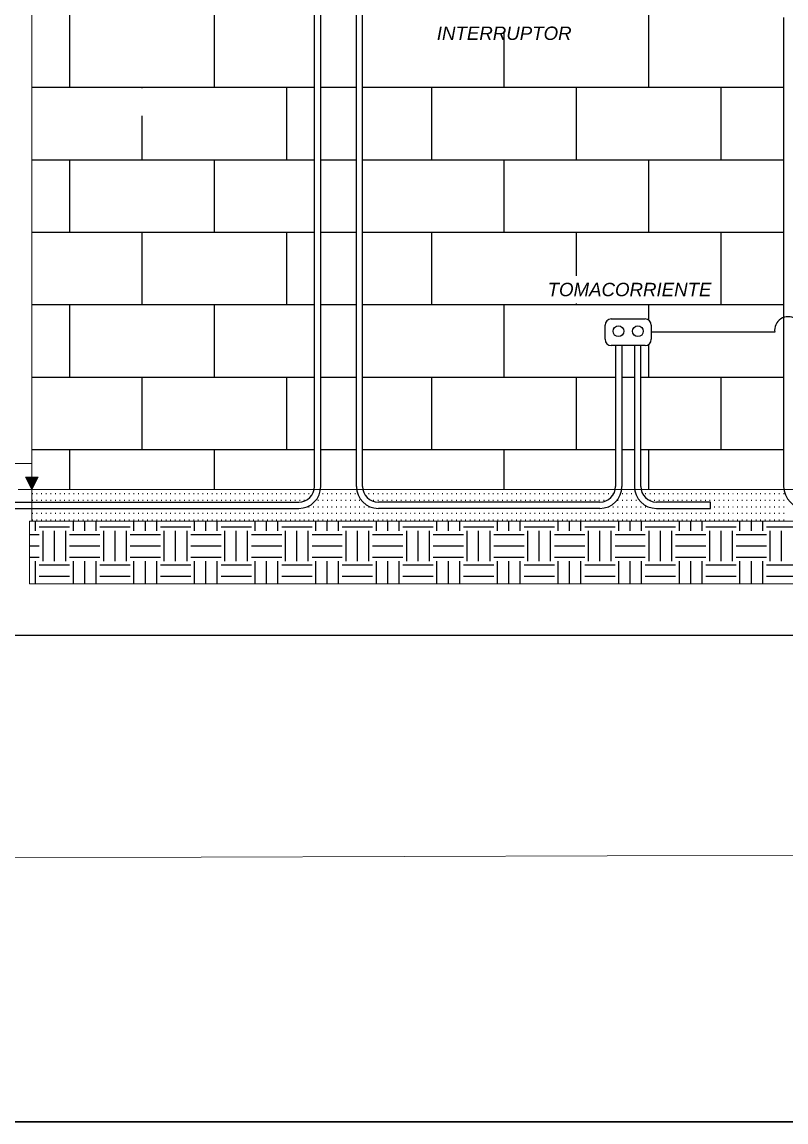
# Model space of a CAD drawing. Header units: inches. Extents: x 1693 to 10990, y 1878 to 5055.
# Drawn here: x 10573.9 to 10616.9, y 4328.7 to 4390.5 of the extents above; entities that cross this region are included whole.
import ezdxf

# ---------------------------------------------------------------- set-up
doc = ezdxf.new("R2010")
doc.units = ezdxf.units.IN
for name, color, linetype, lineweight in [('00 LEYENDA', 3, 'Continuous', 9), ('DETALLE2', 1, 'Continuous', 5), ('IE-DIAGRAMA', 1, 'Continuous', 0), ('MUROS-05', 7, 'Continuous', 40), ('npt', 84, 'Continuous', 13)]:
    doc.layers.add(name, color=color, linetype=linetype, lineweight=lineweight)
doc.layers.add('DETALLE', color=3, linetype='Continuous')
doc.styles.add('Arial cursiva', font='ariali.ttf')

msp = doc.modelspace()

# ---------------------------------------------------------------- hatches: boundary and pattern name
at = {"layer": 'npt', "ltscale": 0.25}
msp.add_hatch(color=4, dxfattribs=at).paths.add_polyline_path([(10574.123, 4364.959), (10574.836, 4364.959), (10574.479, 4364.261)])

# ---------------------------------------------------------------- linework, layer by layer
at = {"color": 240, "linetype": 'Continuous', "true_color": 0xed1f24}
for p, q in [((10576.611, 4386.875), (10576.611, 4390.947)), ((10584.754, 4386.875), (10584.754, 4390.947)), ((10609.184, 4386.875), (10609.184, 4390.947)), ((10601.041, 4386.875), (10601.041, 4390.037)), ((10574.479, 4386.875), (10590.372, 4386.875)), ((10580.682, 4386.823), (10580.682, 4386.875)), ((10588.826, 4382.803), (10588.826, 4386.875)), ((10590.725, 4386.875), (10592.727, 4386.875)), ((10593.081, 4386.875), (10616.759, 4386.875)), ((10596.969, 4382.803), (10596.969, 4386.875)), ((10605.113, 4382.803), (10605.113, 4386.875)), ((10613.256, 4382.803), (10613.256, 4386.875)), ((10580.682, 4382.803), (10580.682, 4385.274)), ((10574.479, 4382.803), (10590.372, 4382.803)), ((10576.611, 4378.732), (10576.611, 4382.803)), ((10584.754, 4378.732), (10584.754, 4382.803)), ((10590.725, 4382.803), (10592.727, 4382.803)), ((10593.081, 4382.803), (10616.759, 4382.803)), ((10601.041, 4378.732), (10601.041, 4382.803)), ((10609.184, 4378.732), (10609.184, 4382.803)), ((10574.479, 4378.732), (10590.372, 4378.732)), ((10580.682, 4374.66), (10580.682, 4378.732)), ((10588.826, 4374.66), (10588.826, 4378.732)), ((10590.725, 4378.732), (10592.727, 4378.732)), ((10593.081, 4378.732), (10616.759, 4378.732)), ((10596.969, 4374.66), (10596.969, 4378.732)), ((10605.113, 4376.27), (10605.113, 4378.732)), ((10613.256, 4374.66), (10613.256, 4378.732)), ((10574.479, 4374.66), (10590.372, 4374.66)), ((10576.611, 4370.588), (10576.611, 4374.66)), ((10584.754, 4370.588), (10584.754, 4374.66)), ((10590.725, 4374.66), (10592.727, 4374.66)), ((10593.081, 4374.66), (10616.759, 4374.66)), ((10601.041, 4370.588), (10601.041, 4374.66)), ((10605.113, 4374.66), (10605.113, 4374.722)), ((10609.184, 4373.777), (10609.184, 4374.66)), ((10609.184, 4370.588), (10609.184, 4372.433)), ((10574.479, 4370.588), (10590.372, 4370.588)), ((10580.682, 4366.517), (10580.682, 4370.588)), ((10588.826, 4366.517), (10588.826, 4370.588)), ((10590.725, 4370.588), (10592.727, 4370.588)), ((10593.081, 4370.588), (10607.308, 4370.588)), ((10596.969, 4366.517), (10596.969, 4370.588)), ((10605.113, 4366.517), (10605.113, 4370.588)), ((10607.662, 4370.588), (10608.37, 4370.588)), ((10608.724, 4370.588), (10616.759, 4370.588)), ((10613.256, 4366.517), (10613.256, 4370.588)), ((10574.479, 4366.517), (10590.372, 4366.517)), ((10576.611, 4364.261), (10576.611, 4366.517)), ((10584.754, 4364.261), (10584.754, 4366.517)), ((10590.725, 4366.517), (10592.727, 4366.517)), ((10593.081, 4366.517), (10607.308, 4366.517)), ((10601.041, 4364.261), (10601.041, 4366.517)), ((10607.662, 4366.517), (10608.37, 4366.517)), ((10608.724, 4366.517), (10616.759, 4366.517)), ((10609.184, 4364.261), (10609.184, 4366.517)), ((10574.681, 4361.946), (10574.681, 4362.492)), ((10574.894, 4362.159), (10576.598, 4362.159)), ((10575.107, 4360.242), (10575.107, 4361.946)), ((10575.746, 4360.242), (10575.746, 4361.946)), ((10576.385, 4360.242), (10576.385, 4361.946)), ((10576.811, 4361.946), (10576.811, 4362.492)), ((10577.45, 4361.946), (10577.45, 4362.492)), ((10578.089, 4361.946), (10578.089, 4362.492)), ((10578.302, 4362.159), (10580.007, 4362.159)), ((10578.515, 4360.242), (10578.515, 4361.946)), ((10579.154, 4360.242), (10579.154, 4361.946)), ((10579.794, 4360.242), (10579.794, 4361.946)), ((10580.22, 4361.946), (10580.22, 4362.492)), ((10580.859, 4361.946), (10580.859, 4362.492)), ((10581.498, 4361.946), (10581.498, 4362.492)), ((10581.711, 4362.159), (10583.415, 4362.159)), ((10581.924, 4360.242), (10581.924, 4361.946)), ((10582.563, 4360.242), (10582.563, 4361.946)), ((10583.202, 4360.242), (10583.202, 4361.946)), ((10583.628, 4361.946), (10583.628, 4362.492)), ((10584.267, 4361.946), (10584.267, 4362.492)), ((10584.907, 4361.946), (10584.907, 4362.492)), ((10585.12, 4362.159), (10586.824, 4362.159)), ((10585.333, 4360.242), (10585.333, 4361.946)), ((10585.972, 4360.242), (10585.972, 4361.946)), ((10586.611, 4360.242), (10586.611, 4361.946)), ((10587.037, 4361.946), (10587.037, 4362.492)), ((10587.676, 4361.946), (10587.676, 4362.492)), ((10588.315, 4361.946), (10588.315, 4362.492)), ((10588.528, 4362.159), (10590.233, 4362.159)), ((10588.741, 4360.242), (10588.741, 4361.946)), ((10589.38, 4360.242), (10589.38, 4361.946)), ((10590.02, 4360.242), (10590.02, 4361.946)), ((10590.446, 4361.946), (10590.446, 4362.492)), ((10591.085, 4361.946), (10591.085, 4362.492)), ((10591.724, 4361.946), (10591.724, 4362.492)), ((10591.937, 4362.159), (10593.641, 4362.159)), ((10592.15, 4360.242), (10592.15, 4361.946)), ((10592.789, 4360.242), (10592.789, 4361.946)), ((10593.428, 4360.242), (10593.428, 4361.946)), ((10593.854, 4361.946), (10593.854, 4362.492)), ((10594.493, 4361.946), (10594.493, 4362.492)), ((10595.133, 4361.946), (10595.133, 4362.492)), ((10595.346, 4362.159), (10597.05, 4362.159)), ((10595.559, 4360.242), (10595.559, 4361.946)), ((10596.198, 4360.242), (10596.198, 4361.946)), ((10596.837, 4360.242), (10596.837, 4361.946)), ((10597.263, 4361.946), (10597.263, 4362.492)), ((10597.902, 4361.946), (10597.902, 4362.492)), ((10598.541, 4361.946), (10598.541, 4362.492)), ((10598.754, 4362.159), (10600.459, 4362.159)), ((10598.967, 4360.242), (10598.967, 4361.946)), ((10599.606, 4360.242), (10599.606, 4361.946)), ((10600.245, 4360.242), (10600.245, 4361.946)), ((10600.672, 4361.946), (10600.672, 4362.492)), ((10601.311, 4361.946), (10601.311, 4362.492)), ((10601.95, 4361.946), (10601.95, 4362.492)), ((10602.163, 4362.159), (10603.867, 4362.159)), ((10602.376, 4360.242), (10602.376, 4361.946)), ((10603.015, 4360.242), (10603.015, 4361.946)), ((10603.654, 4360.242), (10603.654, 4361.946)), ((10604.08, 4361.946), (10604.08, 4362.492)), ((10604.719, 4361.946), (10604.719, 4362.492)), ((10605.358, 4361.946), (10605.358, 4362.492)), ((10605.572, 4362.159), (10607.276, 4362.159)), ((10605.785, 4360.242), (10605.785, 4361.946)), ((10606.424, 4360.242), (10606.424, 4361.946)), ((10607.063, 4360.242), (10607.063, 4361.946)), ((10607.489, 4361.946), (10607.489, 4362.492)), ((10608.128, 4361.946), (10608.128, 4362.492)), ((10608.767, 4361.946), (10608.767, 4362.492)), ((10608.98, 4362.159), (10610.684, 4362.159)), ((10609.193, 4360.242), (10609.193, 4361.946)), ((10609.832, 4360.242), (10609.832, 4361.946)), ((10610.471, 4360.242), (10610.471, 4361.946)), ((10610.898, 4361.946), (10610.898, 4362.492)), ((10611.537, 4361.946), (10611.537, 4362.492)), ((10612.176, 4361.946), (10612.176, 4362.492)), ((10612.389, 4362.159), (10614.093, 4362.159)), ((10612.602, 4360.242), (10612.602, 4361.946)), ((10613.241, 4360.242), (10613.241, 4361.946)), ((10613.88, 4360.242), (10613.88, 4361.946)), ((10614.306, 4361.946), (10614.306, 4362.492)), ((10614.945, 4361.946), (10614.945, 4362.492)), ((10615.584, 4361.946), (10615.584, 4362.492)), ((10615.797, 4362.159), (10617.502, 4362.159)), ((10616.01, 4360.242), (10616.01, 4361.946)), ((10616.65, 4360.242), (10616.65, 4361.946)), ((10574.349, 4361.733), (10574.894, 4361.733)), ((10576.598, 4361.733), (10578.302, 4361.733)), ((10580.007, 4361.733), (10581.711, 4361.733)), ((10583.415, 4361.733), (10585.12, 4361.733)), ((10586.824, 4361.733), (10588.528, 4361.733)), ((10590.233, 4361.733), (10591.937, 4361.733)), ((10593.641, 4361.733), (10595.346, 4361.733)), ((10597.05, 4361.733), (10598.754, 4361.733)), ((10600.459, 4361.733), (10602.163, 4361.733)), ((10603.867, 4361.733), (10605.572, 4361.733)), ((10607.276, 4361.733), (10608.98, 4361.733)), ((10610.684, 4361.733), (10612.389, 4361.733)), ((10614.093, 4361.733), (10615.797, 4361.733)), ((10574.349, 4361.094), (10574.894, 4361.094)), ((10576.598, 4361.094), (10578.302, 4361.094)), ((10580.007, 4361.094), (10581.711, 4361.094)), ((10583.415, 4361.094), (10585.12, 4361.094)), ((10586.824, 4361.094), (10588.528, 4361.094)), ((10590.233, 4361.094), (10591.937, 4361.094)), ((10593.641, 4361.094), (10595.346, 4361.094)), ((10597.05, 4361.094), (10598.754, 4361.094)), ((10600.459, 4361.094), (10602.163, 4361.094)), ((10603.867, 4361.094), (10605.572, 4361.094)), ((10607.276, 4361.094), (10608.98, 4361.094)), ((10610.684, 4361.094), (10612.389, 4361.094)), ((10614.093, 4361.094), (10615.797, 4361.094)), ((10574.349, 4360.455), (10574.894, 4360.455)), ((10574.681, 4358.954), (10574.681, 4360.242)), ((10574.894, 4360.029), (10576.598, 4360.029)), ((10576.598, 4360.455), (10578.302, 4360.455)), ((10576.811, 4358.954), (10576.811, 4360.242)), ((10577.45, 4358.954), (10577.45, 4360.242)), ((10578.089, 4358.954), (10578.089, 4360.242)), ((10578.302, 4360.029), (10580.007, 4360.029)), ((10580.007, 4360.455), (10581.711, 4360.455)), ((10580.22, 4358.954), (10580.22, 4360.242)), ((10580.859, 4358.954), (10580.859, 4360.242)), ((10581.498, 4358.954), (10581.498, 4360.242)), ((10581.711, 4360.029), (10583.415, 4360.029)), ((10583.415, 4360.455), (10585.12, 4360.455)), ((10583.628, 4358.954), (10583.628, 4360.242)), ((10584.267, 4358.954), (10584.267, 4360.242)), ((10584.907, 4358.954), (10584.907, 4360.242)), ((10585.12, 4360.029), (10586.824, 4360.029)), ((10586.824, 4360.455), (10588.528, 4360.455)), ((10587.037, 4358.954), (10587.037, 4360.242)), ((10587.676, 4358.954), (10587.676, 4360.242)), ((10588.315, 4358.954), (10588.315, 4360.242)), ((10588.528, 4360.029), (10590.233, 4360.029)), ((10590.233, 4360.455), (10591.937, 4360.455)), ((10590.446, 4358.954), (10590.446, 4360.242)), ((10591.085, 4358.954), (10591.085, 4360.242)), ((10591.724, 4358.954), (10591.724, 4360.242)), ((10591.937, 4360.029), (10593.641, 4360.029)), ((10593.641, 4360.455), (10595.346, 4360.455)), ((10593.854, 4358.954), (10593.854, 4360.242)), ((10594.493, 4358.954), (10594.493, 4360.242)), ((10595.133, 4358.954), (10595.133, 4360.242)), ((10595.346, 4360.029), (10597.05, 4360.029)), ((10597.05, 4360.455), (10598.754, 4360.455)), ((10597.263, 4358.954), (10597.263, 4360.242)), ((10597.902, 4358.954), (10597.902, 4360.242)), ((10598.541, 4358.954), (10598.541, 4360.242)), ((10598.754, 4360.029), (10600.459, 4360.029)), ((10600.459, 4360.455), (10602.163, 4360.455)), ((10600.672, 4358.954), (10600.672, 4360.242)), ((10601.311, 4358.954), (10601.311, 4360.242)), ((10601.95, 4358.954), (10601.95, 4360.242)), ((10602.163, 4360.029), (10603.867, 4360.029)), ((10603.867, 4360.455), (10605.572, 4360.455)), ((10604.08, 4358.954), (10604.08, 4360.242)), ((10604.719, 4358.954), (10604.719, 4360.242)), ((10605.358, 4358.954), (10605.358, 4360.242)), ((10605.572, 4360.029), (10607.276, 4360.029)), ((10607.276, 4360.455), (10608.98, 4360.455)), ((10607.489, 4358.954), (10607.489, 4360.242)), ((10608.128, 4358.954), (10608.128, 4360.242)), ((10608.767, 4358.954), (10608.767, 4360.242)), ((10608.98, 4360.029), (10610.684, 4360.029)), ((10610.684, 4360.455), (10612.389, 4360.455)), ((10610.898, 4358.954), (10610.898, 4360.242)), ((10611.537, 4358.954), (10611.537, 4360.242)), ((10612.176, 4358.954), (10612.176, 4360.242)), ((10612.389, 4360.029), (10614.093, 4360.029)), ((10614.093, 4360.455), (10615.797, 4360.455)), ((10614.306, 4358.954), (10614.306, 4360.242)), ((10614.945, 4358.954), (10614.945, 4360.242)), ((10615.584, 4358.954), (10615.584, 4360.242)), ((10615.797, 4360.029), (10617.502, 4360.029)), ((10574.894, 4359.39), (10576.598, 4359.39)), ((10578.302, 4359.39), (10580.007, 4359.39)), ((10581.711, 4359.39), (10583.415, 4359.39)), ((10585.12, 4359.39), (10586.824, 4359.39)), ((10588.528, 4359.39), (10590.233, 4359.39)), ((10591.937, 4359.39), (10593.641, 4359.39)), ((10595.346, 4359.39), (10597.05, 4359.39)), ((10598.754, 4359.39), (10600.459, 4359.39)), ((10602.163, 4359.39), (10603.867, 4359.39)), ((10605.572, 4359.39), (10607.276, 4359.39)), ((10608.98, 4359.39), (10610.684, 4359.39)), ((10612.389, 4359.39), (10614.093, 4359.39)), ((10615.797, 4359.39), (10617.502, 4359.39))]:
    msp.add_line(p, q, dxfattribs=at)
at = {"color": 4, "linetype": 'Continuous'}
for p, q in [((10574.485, 4364.037), (10574.522, 4364.037)), ((10574.744, 4364.037), (10574.781, 4364.037)), ((10575.003, 4364.037), (10575.04, 4364.037)), ((10575.263, 4364.037), (10575.3, 4364.037)), ((10575.522, 4364.037), (10575.559, 4364.037)), ((10575.781, 4364.037), (10575.818, 4364.037)), ((10576.04, 4364.037), (10576.077, 4364.037)), ((10576.3, 4364.037), (10576.337, 4364.037)), ((10576.559, 4364.037), (10576.596, 4364.037)), ((10576.818, 4364.037), (10576.855, 4364.037)), ((10577.078, 4364.037), (10577.115, 4364.037)), ((10577.337, 4364.037), (10577.374, 4364.037)), ((10577.596, 4364.037), (10577.633, 4364.037)), ((10577.855, 4364.037), (10577.892, 4364.037)), ((10578.115, 4364.037), (10578.152, 4364.037)), ((10578.374, 4364.037), (10578.411, 4364.037)), ((10578.633, 4364.037), (10578.67, 4364.037)), ((10578.892, 4364.037), (10578.929, 4364.037)), ((10579.152, 4364.037), (10579.189, 4364.037)), ((10579.411, 4364.037), (10579.448, 4364.037)), ((10579.67, 4364.037), (10579.707, 4364.037)), ((10579.93, 4364.037), (10579.967, 4364.037)), ((10580.189, 4364.037), (10580.226, 4364.037)), ((10580.448, 4364.037), (10580.485, 4364.037)), ((10580.707, 4364.037), (10580.744, 4364.037)), ((10580.967, 4364.037), (10581.004, 4364.037)), ((10581.226, 4364.037), (10581.263, 4364.037)), ((10581.485, 4364.037), (10581.522, 4364.037)), ((10581.744, 4364.037), (10581.781, 4364.037)), ((10582.004, 4364.037), (10582.041, 4364.037)), ((10582.263, 4364.037), (10582.3, 4364.037)), ((10582.522, 4364.037), (10582.559, 4364.037)), ((10582.781, 4364.037), (10582.819, 4364.037)), ((10583.041, 4364.037), (10583.078, 4364.037)), ((10583.3, 4364.037), (10583.337, 4364.037)), ((10583.559, 4364.037), (10583.596, 4364.037)), ((10583.819, 4364.037), (10583.856, 4364.037)), ((10584.078, 4364.037), (10584.115, 4364.037)), ((10584.337, 4364.037), (10584.374, 4364.037)), ((10584.596, 4364.037), (10584.633, 4364.037)), ((10584.856, 4364.037), (10584.893, 4364.037)), ((10585.115, 4364.037), (10585.152, 4364.037)), ((10585.374, 4364.037), (10585.411, 4364.037)), ((10585.633, 4364.037), (10585.671, 4364.037)), ((10585.893, 4364.037), (10585.93, 4364.037)), ((10586.152, 4364.037), (10586.189, 4364.037)), ((10586.411, 4364.037), (10586.448, 4364.037)), ((10586.671, 4364.037), (10586.708, 4364.037)), ((10586.93, 4364.037), (10586.967, 4364.037)), ((10587.189, 4364.037), (10587.226, 4364.037)), ((10587.448, 4364.037), (10587.485, 4364.037)), ((10587.708, 4364.037), (10587.745, 4364.037)), ((10587.967, 4364.037), (10588.004, 4364.037)), ((10588.226, 4364.037), (10588.263, 4364.037)), ((10588.485, 4364.037), (10588.523, 4364.037)), ((10588.745, 4364.037), (10588.782, 4364.037)), ((10589.004, 4364.037), (10589.041, 4364.037)), ((10589.263, 4364.037), (10589.3, 4364.037)), ((10589.523, 4364.037), (10589.56, 4364.037)), ((10589.782, 4364.037), (10589.819, 4364.037)), ((10590.041, 4364.037), (10590.078, 4364.037)), ((10590.819, 4364.037), (10590.856, 4364.037)), ((10591.078, 4364.037), (10591.115, 4364.037)), ((10591.337, 4364.037), (10591.375, 4364.037)), ((10591.597, 4364.037), (10591.634, 4364.037)), ((10591.856, 4364.037), (10591.893, 4364.037)), ((10592.115, 4364.037), (10592.152, 4364.037)), ((10592.375, 4364.037), (10592.412, 4364.037)), ((10592.634, 4364.037), (10592.671, 4364.037)), ((10593.176, 4364.037), (10593.189, 4364.037)), ((10593.412, 4364.037), (10593.449, 4364.037)), ((10593.671, 4364.037), (10593.708, 4364.037)), ((10593.93, 4364.037), (10593.967, 4364.037)), ((10594.189, 4364.037), (10594.227, 4364.037)), ((10594.449, 4364.037), (10594.486, 4364.037)), ((10594.708, 4364.037), (10594.745, 4364.037)), ((10594.967, 4364.037), (10595.004, 4364.037)), ((10595.227, 4364.037), (10595.264, 4364.037)), ((10595.486, 4364.037), (10595.523, 4364.037)), ((10595.745, 4364.037), (10595.782, 4364.037)), ((10596.004, 4364.037), (10596.041, 4364.037)), ((10596.264, 4364.037), (10596.301, 4364.037)), ((10596.523, 4364.037), (10596.56, 4364.037)), ((10596.782, 4364.037), (10596.819, 4364.037)), ((10597.041, 4364.037), (10597.079, 4364.037)), ((10597.301, 4364.037), (10597.338, 4364.037)), ((10597.56, 4364.037), (10597.597, 4364.037)), ((10597.819, 4364.037), (10597.856, 4364.037)), ((10598.079, 4364.037), (10598.116, 4364.037)), ((10598.338, 4364.037), (10598.375, 4364.037)), ((10598.597, 4364.037), (10598.634, 4364.037)), ((10598.856, 4364.037), (10598.893, 4364.037)), ((10599.116, 4364.037), (10599.153, 4364.037)), ((10599.375, 4364.037), (10599.412, 4364.037)), ((10599.634, 4364.037), (10599.671, 4364.037)), ((10599.893, 4364.037), (10599.931, 4364.037)), ((10600.153, 4364.037), (10600.19, 4364.037)), ((10600.412, 4364.037), (10600.449, 4364.037)), ((10600.671, 4364.037), (10600.708, 4364.037)), ((10600.931, 4364.037), (10600.968, 4364.037)), ((10601.19, 4364.037), (10601.227, 4364.037)), ((10601.449, 4364.037), (10601.486, 4364.037)), ((10601.708, 4364.037), (10601.745, 4364.037)), ((10601.968, 4364.037), (10602.005, 4364.037)), ((10602.227, 4364.037), (10602.264, 4364.037)), ((10602.486, 4364.037), (10602.523, 4364.037)), ((10602.745, 4364.037), (10602.783, 4364.037)), ((10603.005, 4364.037), (10603.042, 4364.037)), ((10603.264, 4364.037), (10603.301, 4364.037)), ((10603.523, 4364.037), (10603.56, 4364.037)), ((10603.783, 4364.037), (10603.82, 4364.037)), ((10604.042, 4364.037), (10604.079, 4364.037)), ((10604.301, 4364.037), (10604.338, 4364.037)), ((10604.56, 4364.037), (10604.597, 4364.037)), ((10604.82, 4364.037), (10604.857, 4364.037)), ((10605.079, 4364.037), (10605.116, 4364.037)), ((10605.338, 4364.037), (10605.375, 4364.037)), ((10605.597, 4364.037), (10605.634, 4364.037)), ((10605.857, 4364.037), (10605.894, 4364.037)), ((10606.116, 4364.037), (10606.153, 4364.037)), ((10606.375, 4364.037), (10606.412, 4364.037)), ((10606.635, 4364.037), (10606.672, 4364.037)), ((10606.894, 4364.037), (10606.931, 4364.037)), ((10607.153, 4364.037), (10607.19, 4364.037)), ((10607.672, 4364.037), (10607.709, 4364.037)), ((10607.931, 4364.037), (10607.968, 4364.037)), ((10608.19, 4364.037), (10608.227, 4364.037)), ((10608.968, 4364.037), (10609.005, 4364.037)), ((10609.227, 4364.037), (10609.264, 4364.037)), ((10609.487, 4364.037), (10609.524, 4364.037)), ((10609.746, 4364.037), (10609.783, 4364.037)), ((10610.005, 4364.037), (10610.042, 4364.037)), ((10610.264, 4364.037), (10610.301, 4364.037)), ((10610.524, 4364.037), (10610.561, 4364.037)), ((10610.783, 4364.037), (10610.82, 4364.037)), ((10611.042, 4364.037), (10611.079, 4364.037)), ((10611.301, 4364.037), (10611.338, 4364.037)), ((10611.561, 4364.037), (10611.598, 4364.037)), ((10611.82, 4364.037), (10611.857, 4364.037)), ((10612.079, 4364.037), (10612.116, 4364.037)), ((10612.339, 4364.037), (10612.376, 4364.037)), ((10612.598, 4364.037), (10612.635, 4364.037)), ((10612.857, 4364.037), (10612.894, 4364.037)), ((10613.116, 4364.037), (10613.153, 4364.037)), ((10613.376, 4364.037), (10613.413, 4364.037)), ((10613.635, 4364.037), (10613.672, 4364.037)), ((10613.894, 4364.037), (10613.931, 4364.037)), ((10614.153, 4364.037), (10614.19, 4364.037)), ((10614.413, 4364.037), (10614.45, 4364.037)), ((10614.672, 4364.037), (10614.709, 4364.037)), ((10614.931, 4364.037), (10614.968, 4364.037)), ((10615.191, 4364.037), (10615.228, 4364.037)), ((10615.45, 4364.037), (10615.487, 4364.037)), ((10615.709, 4364.037), (10615.746, 4364.037)), ((10615.968, 4364.037), (10616.005, 4364.037)), ((10616.228, 4364.037), (10616.265, 4364.037)), ((10616.487, 4364.037), (10616.524, 4364.037)), ((10616.746, 4364.037), (10616.783, 4364.037)), ((10574.485, 4363.667), (10574.522, 4363.667)), ((10574.744, 4363.667), (10574.781, 4363.667)), ((10575.003, 4363.667), (10575.04, 4363.667)), ((10575.263, 4363.667), (10575.3, 4363.667)), ((10575.522, 4363.667), (10575.559, 4363.667)), ((10575.781, 4363.667), (10575.818, 4363.667)), ((10576.04, 4363.667), (10576.077, 4363.667)), ((10576.3, 4363.667), (10576.337, 4363.667)), ((10576.559, 4363.667), (10576.596, 4363.667)), ((10576.818, 4363.667), (10576.855, 4363.667)), ((10577.078, 4363.667), (10577.115, 4363.667)), ((10577.337, 4363.667), (10577.374, 4363.667)), ((10577.596, 4363.667), (10577.633, 4363.667)), ((10577.855, 4363.667), (10577.892, 4363.667)), ((10578.115, 4363.667), (10578.152, 4363.667)), ((10578.374, 4363.667), (10578.411, 4363.667)), ((10578.633, 4363.667), (10578.67, 4363.667)), ((10578.892, 4363.667), (10578.929, 4363.667)), ((10579.152, 4363.667), (10579.189, 4363.667)), ((10579.411, 4363.667), (10579.448, 4363.667)), ((10579.67, 4363.667), (10579.707, 4363.667)), ((10579.93, 4363.667), (10579.967, 4363.667)), ((10580.189, 4363.667), (10580.226, 4363.667)), ((10580.448, 4363.667), (10580.485, 4363.667)), ((10580.707, 4363.667), (10580.744, 4363.667)), ((10580.967, 4363.667), (10581.004, 4363.667)), ((10581.226, 4363.667), (10581.263, 4363.667)), ((10581.485, 4363.667), (10581.522, 4363.667)), ((10581.744, 4363.667), (10581.781, 4363.667)), ((10582.004, 4363.667), (10582.041, 4363.667)), ((10582.263, 4363.667), (10582.3, 4363.667)), ((10582.522, 4363.667), (10582.559, 4363.667)), ((10582.781, 4363.667), (10582.819, 4363.667)), ((10583.041, 4363.667), (10583.078, 4363.667)), ((10583.3, 4363.667), (10583.337, 4363.667)), ((10583.559, 4363.667), (10583.596, 4363.667)), ((10583.819, 4363.667), (10583.856, 4363.667)), ((10584.078, 4363.667), (10584.115, 4363.667)), ((10584.337, 4363.667), (10584.374, 4363.667)), ((10584.596, 4363.667), (10584.633, 4363.667)), ((10584.856, 4363.667), (10584.893, 4363.667)), ((10585.115, 4363.667), (10585.152, 4363.667)), ((10585.374, 4363.667), (10585.411, 4363.667)), ((10585.633, 4363.667), (10585.671, 4363.667)), ((10585.893, 4363.667), (10585.93, 4363.667)), ((10586.152, 4363.667), (10586.189, 4363.667)), ((10586.411, 4363.667), (10586.448, 4363.667)), ((10586.671, 4363.667), (10586.708, 4363.667)), ((10586.93, 4363.667), (10586.967, 4363.667)), ((10587.189, 4363.667), (10587.226, 4363.667)), ((10587.448, 4363.667), (10587.485, 4363.667)), ((10587.708, 4363.667), (10587.745, 4363.667)), ((10587.967, 4363.667), (10588.004, 4363.667)), ((10588.226, 4363.667), (10588.263, 4363.667)), ((10588.485, 4363.667), (10588.523, 4363.667)), ((10588.745, 4363.667), (10588.782, 4363.667)), ((10589.004, 4363.667), (10589.041, 4363.667)), ((10589.263, 4363.667), (10589.3, 4363.667)), ((10589.523, 4363.667), (10589.56, 4363.667)), ((10589.782, 4363.667), (10589.819, 4363.667)), ((10590.041, 4363.296), (10590.078, 4363.296)), ((10590.3, 4363.296), (10590.337, 4363.296)), ((10590.56, 4363.667), (10590.597, 4363.667)), ((10590.56, 4363.296), (10590.597, 4363.296)), ((10590.819, 4363.667), (10590.856, 4363.667)), ((10590.819, 4363.296), (10590.856, 4363.296)), ((10591.078, 4363.667), (10591.115, 4363.667)), ((10591.078, 4363.296), (10591.115, 4363.296)), ((10591.337, 4363.667), (10591.375, 4363.667)), ((10591.337, 4363.296), (10591.375, 4363.296)), ((10591.597, 4363.667), (10591.634, 4363.667)), ((10591.597, 4363.296), (10591.634, 4363.296)), ((10591.856, 4363.667), (10591.893, 4363.667)), ((10591.856, 4363.296), (10591.893, 4363.296)), ((10592.115, 4363.667), (10592.152, 4363.667)), ((10592.115, 4363.296), (10592.152, 4363.296)), ((10592.375, 4363.667), (10592.412, 4363.667)), ((10592.375, 4363.296), (10592.412, 4363.296)), ((10592.634, 4363.667), (10592.671, 4363.667)), ((10592.634, 4363.296), (10592.671, 4363.296)), ((10592.893, 4363.667), (10592.93, 4363.667)), ((10592.893, 4363.296), (10592.93, 4363.296)), ((10593.152, 4363.296), (10593.189, 4363.296)), ((10593.412, 4363.296), (10593.449, 4363.296)), ((10593.671, 4363.667), (10593.708, 4363.667)), ((10593.93, 4363.667), (10593.967, 4363.667)), ((10594.189, 4363.667), (10594.227, 4363.667)), ((10594.449, 4363.667), (10594.486, 4363.667)), ((10594.708, 4363.667), (10594.745, 4363.667)), ((10594.967, 4363.667), (10595.004, 4363.667)), ((10595.227, 4363.667), (10595.264, 4363.667)), ((10595.486, 4363.667), (10595.523, 4363.667)), ((10595.745, 4363.667), (10595.782, 4363.667)), ((10596.004, 4363.667), (10596.041, 4363.667)), ((10596.264, 4363.667), (10596.301, 4363.667)), ((10596.523, 4363.667), (10596.56, 4363.667)), ((10596.782, 4363.667), (10596.819, 4363.667)), ((10597.041, 4363.667), (10597.079, 4363.667)), ((10597.301, 4363.667), (10597.338, 4363.667)), ((10597.56, 4363.667), (10597.597, 4363.667)), ((10597.819, 4363.667), (10597.856, 4363.667)), ((10598.079, 4363.667), (10598.116, 4363.667)), ((10598.338, 4363.667), (10598.375, 4363.667)), ((10598.597, 4363.667), (10598.634, 4363.667)), ((10598.856, 4363.667), (10598.893, 4363.667)), ((10599.116, 4363.667), (10599.153, 4363.667)), ((10599.375, 4363.667), (10599.412, 4363.667)), ((10599.634, 4363.667), (10599.671, 4363.667)), ((10599.893, 4363.667), (10599.931, 4363.667)), ((10600.153, 4363.667), (10600.19, 4363.667)), ((10600.412, 4363.667), (10600.449, 4363.667)), ((10600.671, 4363.667), (10600.708, 4363.667)), ((10600.931, 4363.667), (10600.968, 4363.667)), ((10601.19, 4363.667), (10601.227, 4363.667)), ((10601.449, 4363.667), (10601.486, 4363.667)), ((10601.708, 4363.667), (10601.745, 4363.667)), ((10601.968, 4363.667), (10602.005, 4363.667)), ((10602.227, 4363.667), (10602.264, 4363.667)), ((10602.486, 4363.667), (10602.523, 4363.667)), ((10602.745, 4363.667), (10602.783, 4363.667)), ((10603.005, 4363.667), (10603.042, 4363.667)), ((10603.264, 4363.667), (10603.301, 4363.667)), ((10603.523, 4363.667), (10603.56, 4363.667)), ((10603.783, 4363.667), (10603.82, 4363.667)), ((10604.042, 4363.667), (10604.079, 4363.667)), ((10604.301, 4363.667), (10604.338, 4363.667)), ((10604.56, 4363.667), (10604.597, 4363.667)), ((10604.82, 4363.667), (10604.857, 4363.667)), ((10605.079, 4363.667), (10605.116, 4363.667)), ((10605.338, 4363.667), (10605.375, 4363.667)), ((10605.597, 4363.667), (10605.634, 4363.667)), ((10605.857, 4363.667), (10605.894, 4363.667)), ((10606.116, 4363.667), (10606.153, 4363.667)), ((10606.375, 4363.667), (10606.412, 4363.667)), ((10606.635, 4363.667), (10606.672, 4363.667)), ((10606.905, 4363.296), (10606.931, 4363.296)), ((10607.153, 4363.296), (10607.19, 4363.296)), ((10607.412, 4363.667), (10607.449, 4363.667)), ((10607.412, 4363.296), (10607.449, 4363.296)), ((10607.672, 4363.667), (10607.709, 4363.667)), ((10607.672, 4363.296), (10607.709, 4363.296)), ((10607.931, 4363.667), (10607.968, 4363.667)), ((10607.931, 4363.296), (10607.968, 4363.296)), ((10608.19, 4363.667), (10608.227, 4363.667)), ((10608.19, 4363.296), (10608.227, 4363.296)), ((10608.449, 4363.667), (10608.486, 4363.667)), ((10608.449, 4363.296), (10608.486, 4363.296)), ((10608.709, 4363.296), (10608.746, 4363.296)), ((10608.968, 4363.296), (10609.005, 4363.296)), ((10609.227, 4363.667), (10609.264, 4363.667)), ((10609.487, 4363.667), (10609.524, 4363.667)), ((10609.746, 4363.667), (10609.783, 4363.667)), ((10610.005, 4363.667), (10610.042, 4363.667)), ((10610.264, 4363.667), (10610.301, 4363.667)), ((10610.524, 4363.667), (10610.561, 4363.667)), ((10610.783, 4363.667), (10610.82, 4363.667)), ((10611.042, 4363.667), (10611.079, 4363.667)), ((10611.301, 4363.667), (10611.338, 4363.667)), ((10611.561, 4363.667), (10611.598, 4363.667)), ((10611.82, 4363.667), (10611.857, 4363.667)), ((10612.079, 4363.667), (10612.116, 4363.667)), ((10612.339, 4363.667), (10612.376, 4363.667)), ((10612.598, 4363.667), (10612.635, 4363.667)), ((10612.857, 4363.667), (10612.894, 4363.667)), ((10612.857, 4363.296), (10612.894, 4363.296)), ((10613.116, 4363.667), (10613.153, 4363.667)), ((10613.116, 4363.296), (10613.153, 4363.296)), ((10613.376, 4363.667), (10613.413, 4363.667)), ((10613.376, 4363.296), (10613.413, 4363.296)), ((10613.635, 4363.667), (10613.672, 4363.667)), ((10613.635, 4363.296), (10613.672, 4363.296)), ((10613.894, 4363.667), (10613.931, 4363.667)), ((10613.894, 4363.296), (10613.931, 4363.296)), ((10614.153, 4363.667), (10614.19, 4363.667)), ((10614.153, 4363.296), (10614.19, 4363.296)), ((10614.413, 4363.667), (10614.45, 4363.667)), ((10614.413, 4363.296), (10614.45, 4363.296)), ((10614.672, 4363.667), (10614.709, 4363.667)), ((10614.672, 4363.296), (10614.709, 4363.296)), ((10614.931, 4363.667), (10614.968, 4363.667)), ((10614.931, 4363.296), (10614.968, 4363.296)), ((10615.191, 4363.667), (10615.228, 4363.667)), ((10615.191, 4363.296), (10615.228, 4363.296)), ((10615.45, 4363.667), (10615.487, 4363.667)), ((10615.45, 4363.296), (10615.487, 4363.296)), ((10615.709, 4363.667), (10615.746, 4363.667)), ((10615.709, 4363.296), (10615.746, 4363.296)), ((10615.968, 4363.667), (10616.005, 4363.667)), ((10615.968, 4363.296), (10616.005, 4363.296)), ((10616.228, 4363.667), (10616.265, 4363.667)), ((10616.228, 4363.296), (10616.265, 4363.296)), ((10616.487, 4363.667), (10616.524, 4363.667)), ((10616.487, 4363.296), (10616.524, 4363.296)), ((10616.746, 4363.667), (10616.783, 4363.667)), ((10616.746, 4363.296), (10616.783, 4363.296)), ((10574.485, 4362.926), (10574.522, 4362.926)), ((10574.485, 4362.556), (10574.522, 4362.556)), ((10574.744, 4362.926), (10574.781, 4362.926)), ((10574.744, 4362.556), (10574.781, 4362.556)), ((10575.003, 4362.926), (10575.04, 4362.926)), ((10575.003, 4362.556), (10575.04, 4362.556)), ((10575.263, 4362.926), (10575.3, 4362.926)), ((10575.263, 4362.556), (10575.3, 4362.556)), ((10575.522, 4362.926), (10575.559, 4362.926)), ((10575.522, 4362.556), (10575.559, 4362.556)), ((10575.781, 4362.926), (10575.818, 4362.926)), ((10575.781, 4362.556), (10575.818, 4362.556)), ((10576.04, 4362.926), (10576.077, 4362.926)), ((10576.04, 4362.556), (10576.077, 4362.556)), ((10576.3, 4362.926), (10576.337, 4362.926)), ((10576.3, 4362.556), (10576.337, 4362.556)), ((10576.559, 4362.926), (10576.596, 4362.926)), ((10576.559, 4362.556), (10576.596, 4362.556)), ((10576.818, 4362.926), (10576.855, 4362.926)), ((10576.818, 4362.556), (10576.855, 4362.556)), ((10577.078, 4362.926), (10577.115, 4362.926)), ((10577.078, 4362.556), (10577.115, 4362.556)), ((10577.337, 4362.926), (10577.374, 4362.926)), ((10577.337, 4362.556), (10577.374, 4362.556)), ((10577.596, 4362.926), (10577.633, 4362.926)), ((10577.596, 4362.556), (10577.633, 4362.556)), ((10577.855, 4362.926), (10577.892, 4362.926)), ((10577.855, 4362.556), (10577.892, 4362.556)), ((10578.115, 4362.926), (10578.152, 4362.926)), ((10578.115, 4362.556), (10578.152, 4362.556)), ((10578.374, 4362.926), (10578.411, 4362.926)), ((10578.374, 4362.556), (10578.411, 4362.556)), ((10578.633, 4362.926), (10578.67, 4362.926)), ((10578.633, 4362.556), (10578.67, 4362.556)), ((10578.892, 4362.926), (10578.929, 4362.926)), ((10578.892, 4362.556), (10578.929, 4362.556)), ((10579.152, 4362.926), (10579.189, 4362.926)), ((10579.152, 4362.556), (10579.189, 4362.556)), ((10579.411, 4362.926), (10579.448, 4362.926)), ((10579.411, 4362.556), (10579.448, 4362.556)), ((10579.67, 4362.926), (10579.707, 4362.926)), ((10579.67, 4362.556), (10579.707, 4362.556)), ((10579.93, 4362.926), (10579.967, 4362.926)), ((10579.93, 4362.556), (10579.967, 4362.556)), ((10580.189, 4362.926), (10580.226, 4362.926)), ((10580.189, 4362.556), (10580.226, 4362.556)), ((10580.448, 4362.926), (10580.485, 4362.926)), ((10580.448, 4362.556), (10580.485, 4362.556)), ((10580.707, 4362.926), (10580.744, 4362.926)), ((10580.707, 4362.556), (10580.744, 4362.556)), ((10580.967, 4362.926), (10581.004, 4362.926)), ((10580.967, 4362.556), (10581.004, 4362.556)), ((10581.226, 4362.926), (10581.263, 4362.926)), ((10581.226, 4362.556), (10581.263, 4362.556)), ((10581.485, 4362.926), (10581.522, 4362.926)), ((10581.485, 4362.556), (10581.522, 4362.556)), ((10581.744, 4362.926), (10581.781, 4362.926)), ((10581.744, 4362.556), (10581.781, 4362.556)), ((10582.004, 4362.926), (10582.041, 4362.926)), ((10582.004, 4362.556), (10582.041, 4362.556)), ((10582.263, 4362.926), (10582.3, 4362.926)), ((10582.263, 4362.556), (10582.3, 4362.556)), ((10582.522, 4362.926), (10582.559, 4362.926)), ((10582.522, 4362.556), (10582.559, 4362.556)), ((10582.781, 4362.926), (10582.819, 4362.926)), ((10582.781, 4362.556), (10582.819, 4362.556)), ((10583.041, 4362.926), (10583.078, 4362.926)), ((10583.041, 4362.556), (10583.078, 4362.556)), ((10583.3, 4362.926), (10583.337, 4362.926)), ((10583.3, 4362.556), (10583.337, 4362.556)), ((10583.559, 4362.926), (10583.596, 4362.926)), ((10583.559, 4362.556), (10583.596, 4362.556)), ((10583.819, 4362.926), (10583.856, 4362.926)), ((10583.819, 4362.556), (10583.856, 4362.556)), ((10584.078, 4362.926), (10584.115, 4362.926)), ((10584.078, 4362.556), (10584.115, 4362.556)), ((10584.337, 4362.926), (10584.374, 4362.926)), ((10584.337, 4362.556), (10584.374, 4362.556)), ((10584.596, 4362.926), (10584.633, 4362.926)), ((10584.596, 4362.556), (10584.633, 4362.556)), ((10584.856, 4362.926), (10584.893, 4362.926)), ((10584.856, 4362.556), (10584.893, 4362.556)), ((10585.115, 4362.926), (10585.152, 4362.926)), ((10585.115, 4362.556), (10585.152, 4362.556)), ((10585.374, 4362.926), (10585.411, 4362.926)), ((10585.374, 4362.556), (10585.411, 4362.556)), ((10585.633, 4362.926), (10585.671, 4362.926)), ((10585.633, 4362.556), (10585.671, 4362.556)), ((10585.893, 4362.926), (10585.93, 4362.926)), ((10585.893, 4362.556), (10585.93, 4362.556)), ((10586.152, 4362.926), (10586.189, 4362.926)), ((10586.152, 4362.556), (10586.189, 4362.556)), ((10586.411, 4362.926), (10586.448, 4362.926)), ((10586.411, 4362.556), (10586.448, 4362.556)), ((10586.671, 4362.926), (10586.708, 4362.926)), ((10586.671, 4362.556), (10586.708, 4362.556)), ((10586.93, 4362.926), (10586.967, 4362.926)), ((10586.93, 4362.556), (10586.967, 4362.556)), ((10587.189, 4362.926), (10587.226, 4362.926)), ((10587.189, 4362.556), (10587.226, 4362.556)), ((10587.448, 4362.926), (10587.485, 4362.926)), ((10587.448, 4362.556), (10587.485, 4362.556)), ((10587.708, 4362.926), (10587.745, 4362.926)), ((10587.708, 4362.556), (10587.745, 4362.556)), ((10587.967, 4362.926), (10588.004, 4362.926)), ((10587.967, 4362.556), (10588.004, 4362.556)), ((10588.226, 4362.926), (10588.263, 4362.926)), ((10588.226, 4362.556), (10588.263, 4362.556)), ((10588.485, 4362.926), (10588.523, 4362.926)), ((10588.485, 4362.556), (10588.523, 4362.556)), ((10588.745, 4362.926), (10588.782, 4362.926)), ((10588.745, 4362.556), (10588.782, 4362.556)), ((10589.004, 4362.926), (10589.041, 4362.926)), ((10589.004, 4362.556), (10589.041, 4362.556)), ((10589.263, 4362.926), (10589.3, 4362.926)), ((10589.263, 4362.556), (10589.3, 4362.556)), ((10589.523, 4362.926), (10589.56, 4362.926)), ((10589.523, 4362.556), (10589.56, 4362.556)), ((10589.782, 4362.926), (10589.819, 4362.926)), ((10589.782, 4362.556), (10589.819, 4362.556)), ((10590.041, 4362.926), (10590.078, 4362.926)), ((10590.041, 4362.556), (10590.078, 4362.556)), ((10590.3, 4362.926), (10590.337, 4362.926)), ((10590.3, 4362.556), (10590.337, 4362.556)), ((10590.56, 4362.926), (10590.597, 4362.926)), ((10590.56, 4362.556), (10590.597, 4362.556)), ((10590.819, 4362.926), (10590.856, 4362.926)), ((10590.819, 4362.556), (10590.856, 4362.556)), ((10591.078, 4362.926), (10591.115, 4362.926)), ((10591.078, 4362.556), (10591.115, 4362.556)), ((10591.337, 4362.926), (10591.375, 4362.926)), ((10591.337, 4362.556), (10591.375, 4362.556)), ((10591.597, 4362.926), (10591.634, 4362.926)), ((10591.597, 4362.556), (10591.634, 4362.556)), ((10591.856, 4362.926), (10591.893, 4362.926)), ((10591.856, 4362.556), (10591.893, 4362.556)), ((10592.115, 4362.926), (10592.152, 4362.926)), ((10592.115, 4362.556), (10592.152, 4362.556)), ((10592.375, 4362.926), (10592.412, 4362.926)), ((10592.375, 4362.556), (10592.412, 4362.556)), ((10592.634, 4362.926), (10592.671, 4362.926)), ((10592.634, 4362.556), (10592.671, 4362.556)), ((10592.893, 4362.926), (10592.93, 4362.926)), ((10592.893, 4362.556), (10592.93, 4362.556)), ((10593.152, 4362.926), (10593.189, 4362.926)), ((10593.152, 4362.556), (10593.189, 4362.556)), ((10593.412, 4362.926), (10593.449, 4362.926)), ((10593.412, 4362.556), (10593.449, 4362.556)), ((10593.671, 4362.926), (10593.708, 4362.926)), ((10593.671, 4362.556), (10593.708, 4362.556)), ((10593.93, 4362.926), (10593.967, 4362.926)), ((10593.93, 4362.556), (10593.967, 4362.556)), ((10594.189, 4362.926), (10594.227, 4362.926)), ((10594.189, 4362.556), (10594.227, 4362.556)), ((10594.449, 4362.926), (10594.486, 4362.926)), ((10594.449, 4362.556), (10594.486, 4362.556)), ((10594.708, 4362.926), (10594.745, 4362.926)), ((10594.708, 4362.556), (10594.745, 4362.556)), ((10594.967, 4362.926), (10595.004, 4362.926)), ((10594.967, 4362.556), (10595.004, 4362.556)), ((10595.227, 4362.926), (10595.264, 4362.926)), ((10595.227, 4362.556), (10595.264, 4362.556)), ((10595.486, 4362.926), (10595.523, 4362.926)), ((10595.486, 4362.556), (10595.523, 4362.556)), ((10595.745, 4362.926), (10595.782, 4362.926)), ((10595.745, 4362.556), (10595.782, 4362.556)), ((10596.004, 4362.926), (10596.041, 4362.926)), ((10596.004, 4362.556), (10596.041, 4362.556)), ((10596.264, 4362.926), (10596.301, 4362.926)), ((10596.264, 4362.556), (10596.301, 4362.556)), ((10596.523, 4362.926), (10596.56, 4362.926)), ((10596.523, 4362.556), (10596.56, 4362.556)), ((10596.782, 4362.926), (10596.819, 4362.926)), ((10596.782, 4362.556), (10596.819, 4362.556)), ((10597.041, 4362.926), (10597.079, 4362.926)), ((10597.041, 4362.556), (10597.079, 4362.556)), ((10597.301, 4362.926), (10597.338, 4362.926)), ((10597.301, 4362.556), (10597.338, 4362.556)), ((10597.56, 4362.926), (10597.597, 4362.926)), ((10597.56, 4362.556), (10597.597, 4362.556)), ((10597.819, 4362.926), (10597.856, 4362.926)), ((10597.819, 4362.556), (10597.856, 4362.556)), ((10598.079, 4362.926), (10598.116, 4362.926)), ((10598.079, 4362.556), (10598.116, 4362.556)), ((10598.338, 4362.926), (10598.375, 4362.926)), ((10598.338, 4362.556), (10598.375, 4362.556)), ((10598.597, 4362.926), (10598.634, 4362.926)), ((10598.597, 4362.556), (10598.634, 4362.556)), ((10598.856, 4362.926), (10598.893, 4362.926)), ((10598.856, 4362.556), (10598.893, 4362.556)), ((10599.116, 4362.926), (10599.153, 4362.926)), ((10599.116, 4362.556), (10599.153, 4362.556)), ((10599.375, 4362.926), (10599.412, 4362.926)), ((10599.375, 4362.556), (10599.412, 4362.556)), ((10599.634, 4362.926), (10599.671, 4362.926)), ((10599.634, 4362.556), (10599.671, 4362.556)), ((10599.893, 4362.926), (10599.931, 4362.926)), ((10599.893, 4362.556), (10599.931, 4362.556)), ((10600.153, 4362.926), (10600.19, 4362.926)), ((10600.153, 4362.556), (10600.19, 4362.556)), ((10600.412, 4362.926), (10600.449, 4362.926)), ((10600.412, 4362.556), (10600.449, 4362.556)), ((10600.671, 4362.926), (10600.708, 4362.926)), ((10600.671, 4362.556), (10600.708, 4362.556)), ((10600.931, 4362.926), (10600.968, 4362.926)), ((10600.931, 4362.556), (10600.968, 4362.556)), ((10601.19, 4362.926), (10601.227, 4362.926)), ((10601.19, 4362.556), (10601.227, 4362.556)), ((10601.449, 4362.926), (10601.486, 4362.926)), ((10601.449, 4362.556), (10601.486, 4362.556)), ((10601.708, 4362.926), (10601.745, 4362.926)), ((10601.708, 4362.556), (10601.745, 4362.556)), ((10601.968, 4362.926), (10602.005, 4362.926)), ((10601.968, 4362.556), (10602.005, 4362.556)), ((10602.227, 4362.926), (10602.264, 4362.926)), ((10602.227, 4362.556), (10602.264, 4362.556)), ((10602.486, 4362.926), (10602.523, 4362.926)), ((10602.486, 4362.556), (10602.523, 4362.556)), ((10602.745, 4362.926), (10602.783, 4362.926)), ((10602.745, 4362.556), (10602.783, 4362.556)), ((10603.005, 4362.926), (10603.042, 4362.926)), ((10603.005, 4362.556), (10603.042, 4362.556)), ((10603.264, 4362.926), (10603.301, 4362.926)), ((10603.264, 4362.556), (10603.301, 4362.556)), ((10603.523, 4362.926), (10603.56, 4362.926)), ((10603.523, 4362.556), (10603.56, 4362.556)), ((10603.783, 4362.926), (10603.82, 4362.926)), ((10603.783, 4362.556), (10603.82, 4362.556)), ((10604.042, 4362.926), (10604.079, 4362.926)), ((10604.042, 4362.556), (10604.079, 4362.556)), ((10604.301, 4362.926), (10604.338, 4362.926)), ((10604.301, 4362.556), (10604.338, 4362.556)), ((10604.56, 4362.926), (10604.597, 4362.926)), ((10604.56, 4362.556), (10604.597, 4362.556)), ((10604.82, 4362.926), (10604.857, 4362.926)), ((10604.82, 4362.556), (10604.857, 4362.556)), ((10605.079, 4362.926), (10605.116, 4362.926)), ((10605.079, 4362.556), (10605.116, 4362.556)), ((10605.338, 4362.926), (10605.375, 4362.926)), ((10605.338, 4362.556), (10605.375, 4362.556)), ((10605.597, 4362.926), (10605.634, 4362.926)), ((10605.597, 4362.556), (10605.634, 4362.556)), ((10605.857, 4362.926), (10605.894, 4362.926)), ((10605.857, 4362.556), (10605.894, 4362.556)), ((10606.116, 4362.926), (10606.153, 4362.926)), ((10606.116, 4362.556), (10606.153, 4362.556)), ((10606.375, 4362.926), (10606.412, 4362.926)), ((10606.375, 4362.556), (10606.412, 4362.556)), ((10606.635, 4362.926), (10606.672, 4362.926)), ((10606.635, 4362.556), (10606.672, 4362.556)), ((10606.894, 4362.926), (10606.931, 4362.926)), ((10606.894, 4362.556), (10606.931, 4362.556)), ((10607.153, 4362.926), (10607.19, 4362.926)), ((10607.153, 4362.556), (10607.19, 4362.556)), ((10607.412, 4362.926), (10607.449, 4362.926)), ((10607.412, 4362.556), (10607.449, 4362.556)), ((10607.672, 4362.926), (10607.709, 4362.926)), ((10607.672, 4362.556), (10607.709, 4362.556)), ((10607.931, 4362.926), (10607.968, 4362.926)), ((10607.931, 4362.556), (10607.968, 4362.556)), ((10608.19, 4362.926), (10608.227, 4362.926)), ((10608.19, 4362.556), (10608.227, 4362.556)), ((10608.449, 4362.926), (10608.486, 4362.926)), ((10608.449, 4362.556), (10608.486, 4362.556)), ((10608.709, 4362.926), (10608.746, 4362.926)), ((10608.709, 4362.556), (10608.746, 4362.556)), ((10608.968, 4362.926), (10609.005, 4362.926)), ((10608.968, 4362.556), (10609.005, 4362.556)), ((10609.227, 4362.926), (10609.264, 4362.926)), ((10609.227, 4362.556), (10609.264, 4362.556)), ((10609.487, 4362.926), (10609.524, 4362.926)), ((10609.487, 4362.556), (10609.524, 4362.556)), ((10609.746, 4362.926), (10609.783, 4362.926)), ((10609.746, 4362.556), (10609.783, 4362.556)), ((10610.005, 4362.926), (10610.042, 4362.926)), ((10610.005, 4362.556), (10610.042, 4362.556)), ((10610.264, 4362.926), (10610.301, 4362.926)), ((10610.264, 4362.556), (10610.301, 4362.556)), ((10610.524, 4362.926), (10610.561, 4362.926)), ((10610.524, 4362.556), (10610.561, 4362.556)), ((10610.783, 4362.926), (10610.82, 4362.926)), ((10610.783, 4362.556), (10610.82, 4362.556)), ((10611.042, 4362.926), (10611.079, 4362.926)), ((10611.042, 4362.556), (10611.079, 4362.556)), ((10611.301, 4362.926), (10611.338, 4362.926)), ((10611.301, 4362.556), (10611.338, 4362.556)), ((10611.561, 4362.926), (10611.598, 4362.926)), ((10611.561, 4362.556), (10611.598, 4362.556)), ((10611.82, 4362.926), (10611.857, 4362.926)), ((10611.82, 4362.556), (10611.857, 4362.556)), ((10612.079, 4362.926), (10612.116, 4362.926)), ((10612.079, 4362.556), (10612.116, 4362.556)), ((10612.339, 4362.926), (10612.376, 4362.926)), ((10612.339, 4362.556), (10612.376, 4362.556)), ((10612.598, 4362.926), (10612.635, 4362.926)), ((10612.598, 4362.556), (10612.635, 4362.556)), ((10612.857, 4362.926), (10612.894, 4362.926)), ((10612.857, 4362.556), (10612.894, 4362.556)), ((10613.116, 4362.926), (10613.153, 4362.926)), ((10613.116, 4362.556), (10613.153, 4362.556)), ((10613.376, 4362.926), (10613.413, 4362.926)), ((10613.376, 4362.556), (10613.413, 4362.556)), ((10613.635, 4362.926), (10613.672, 4362.926)), ((10613.635, 4362.556), (10613.672, 4362.556)), ((10613.894, 4362.926), (10613.931, 4362.926)), ((10613.894, 4362.556), (10613.931, 4362.556)), ((10614.153, 4362.926), (10614.19, 4362.926)), ((10614.153, 4362.556), (10614.19, 4362.556)), ((10614.413, 4362.926), (10614.45, 4362.926)), ((10614.413, 4362.556), (10614.45, 4362.556)), ((10614.672, 4362.926), (10614.709, 4362.926)), ((10614.672, 4362.556), (10614.709, 4362.556)), ((10614.931, 4362.926), (10614.968, 4362.926)), ((10614.931, 4362.556), (10614.968, 4362.556)), ((10615.191, 4362.926), (10615.228, 4362.926)), ((10615.191, 4362.556), (10615.228, 4362.556)), ((10615.45, 4362.926), (10615.487, 4362.926)), ((10615.45, 4362.556), (10615.487, 4362.556)), ((10615.709, 4362.926), (10615.746, 4362.926)), ((10615.709, 4362.556), (10615.746, 4362.556)), ((10615.968, 4362.926), (10616.005, 4362.926)), ((10615.968, 4362.556), (10616.005, 4362.556)), ((10616.228, 4362.926), (10616.265, 4362.926)), ((10616.228, 4362.556), (10616.265, 4362.556)), ((10616.487, 4362.926), (10616.524, 4362.926)), ((10616.487, 4362.556), (10616.524, 4362.556)), ((10616.746, 4362.926), (10616.783, 4362.926)), ((10616.746, 4362.556), (10616.783, 4362.556))]:
    msp.add_line(p, q, dxfattribs=at)
at = {"layer": 'DETALLE'}
for p, q in [((10590.372, 4364.437), (10590.372, 4400.522)), ((10590.725, 4364.437), (10590.725, 4400.522)), ((10592.727, 4364.437), (10592.727, 4400.522)), ((10593.081, 4364.437), (10593.081, 4400.522)), ((10616.759, 4390.793), (10616.759, 4364.437)), ((10607.067, 4373.853), (10608.965, 4373.853)), ((10608.972, 4373.853), (10608.972, 4373.88)), ((10606.713, 4372.711), (10606.713, 4373.499)), ((10609.319, 4373.499), (10609.319, 4372.711)), ((10616.261, 4373.105), (10609.319, 4373.105)), ((10608.965, 4372.357), (10607.067, 4372.357)), ((10607.308, 4372.357), (10607.308, 4364.437)), ((10607.662, 4372.357), (10607.662, 4364.437)), ((10608.37, 4372.357), (10608.37, 4364.437)), ((10608.724, 4364.437), (10608.724, 4372.357)), ((10570.811, 4363.553), (10589.487, 4363.553)), ((10570.811, 4363.199), (10589.487, 4363.199)), ((10603.367, 4363.553), (10593.965, 4363.553)), ((10603.367, 4363.199), (10593.965, 4363.199)), ((10606.424, 4363.553), (10603.367, 4363.553)), ((10606.424, 4363.199), (10603.367, 4363.199)), ((10612.649, 4363.553), (10609.608, 4363.553)), ((10609.608, 4363.199), (10612.649, 4363.199)), ((10612.649, 4363.199), (10612.649, 4363.553))]:
    msp.add_line(p, q, dxfattribs=at)
at = {"layer": 'DETALLE', "ltscale": 5}
msp.add_line((10568.212, 4356.067), (10651.527, 4356.067), dxfattribs=at)
at = {"layer": 'DETALLE'}
for centre in [(10607.469, 4373.164), (10608.563, 4373.164)]:
    msp.add_circle(centre, 0.303, dxfattribs=at)
for centre, radius, start, end in [((10607.067, 4373.499), 0.354, 90, 180), ((10608.965, 4373.499), 0.354, 360, 90), ((10617.014, 4373.216), 0.762, 351.58148, 188.41852), ((10607.067, 4372.711), 0.354, 180, 270), ((10608.965, 4372.711), 0.354, 270, 360), ((10589.487, 4364.437), 1.238, 270, 0), ((10589.487, 4364.437), 0.884, 270, 0), ((10593.965, 4364.437), 1.238, 180, 270), ((10593.965, 4364.437), 0.884, 180, 270), ((10606.424, 4364.437), 1.238, 270, 360), ((10606.424, 4364.437), 0.884, 270, 0), ((10609.608, 4364.437), 1.238, 180, 270), ((10609.608, 4364.437), 0.884, 180, 270), ((10617.997, 4364.437), 1.238, 180, 270)]:
    msp.add_arc(centre, radius, start, end, dxfattribs=at)
at = {"layer": 'DETALLE2'}
for p, q in [((10574.479, 4435.9), (10574.479, 4366.029)), ((10574.479, 4366.029), (10574.479, 4362.492)), ((10641.073, 4364.261), (10574.479, 4364.261)), ((10574.349, 4358.954), (10574.349, 4362.492)), ((10574.349, 4362.492), (10641.073, 4362.492)), ((10577.119, 4362.492), (10641.073, 4362.492)), ((10641.062, 4358.954), (10574.349, 4358.954))]:
    msp.add_line(p, q, dxfattribs=at)
at = {"layer": 'IE-DIAGRAMA', "color": 4, "linetype": 'Continuous'}
msp.add_line((10557.478, 4343.508), (10770.705, 4344.233), dxfattribs=at)
at = {"layer": 'MUROS-05', "color": 4}
msp.add_lwpolyline([(10782.515, 4328.703), (10537.268, 4328.708), (10537.287, 4615.382), (10782.515, 4615.384)], close=True, dxfattribs=at)
at = {"layer": 'npt'}
for p, q in [((10570.991, 4365.734), (10574.479, 4365.734)), ((10574.479, 4365.734), (10574.479, 4364.959))]:
    msp.add_line(p, q, dxfattribs=at)
at = {"layer": 'npt', "color": 4}
msp.add_line((10573.706, 4364.261), (10575.252, 4364.261), dxfattribs=at)
at = {"layer": 'npt'}
msp.add_lwpolyline([(10574.479, 4364.261), (10574.123, 4364.959), (10574.836, 4364.959)], close=True, dxfattribs=at)

# ---------------------------------------------------------------- texts
at = {"layer": '00 LEYENDA', "color": 4, "style": 'Arial cursiva'}
for s, p in [('INTERRUPTOR', (10597.253, 4389.539)), ('TOMACORRIENTE', (10603.486, 4375.132))]:
    msp.add_text(s, height=0.75151, dxfattribs=at).set_placement(p)

doc.saveas('drawing.dxf')
